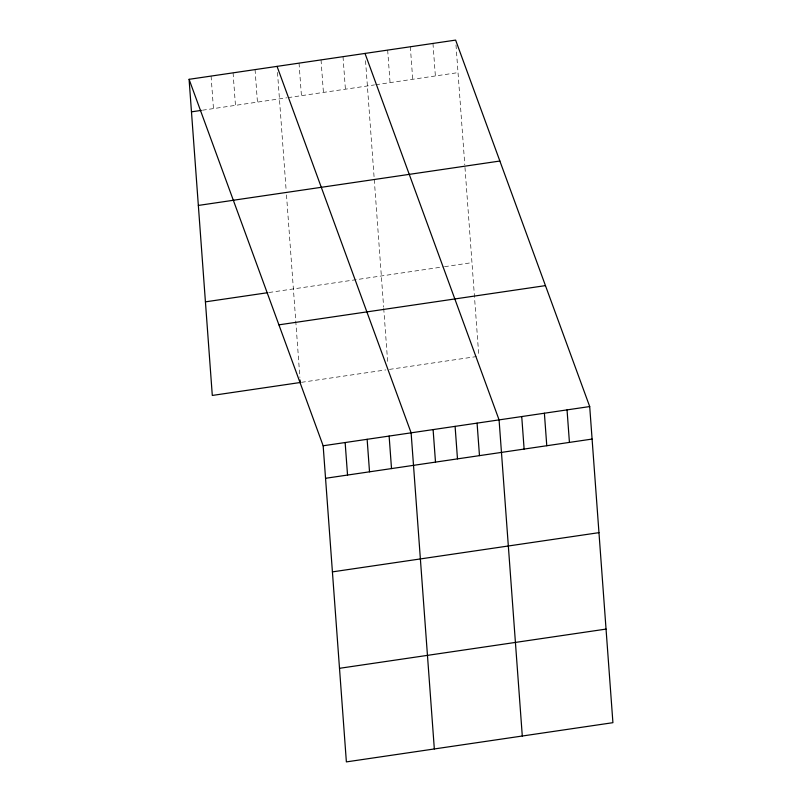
<?xml version="1.0" encoding="UTF-8"?>
<svg xmlns="http://www.w3.org/2000/svg" width="802" height="802" viewBox="0 0 802 802"><rect width="100%" height="100%" fill="white"/><g stroke="black" fill="none" stroke-linecap="round" stroke-linejoin="round"><path stroke-width="0.6" stroke-dasharray="4.01 3.01" d="M202.465 110.215L286.765 97.814M287.988 97.633L374.544 84.902M375.737 84.721L458.022 72.621M268.951 292.509L443.356 266.845M444.549 266.675L471.977 262.635M301.482 382.323L385.782 369.922M389.411 369.391L476.458 356.579M455.987 44.922L464.799 164.961M464.98 167.417L478.844 356.228M432.97 43.438L435.366 75.949M410.323 46.767L412.709 79.288M387.667 50.105L390.053 82.616M365.532 60.661L374.083 177.052M374.263 179.548L383.637 307.166M383.727 308.419L387.767 363.326M343.015 56.671L345.401 89.192M321.031 59.909L323.417 92.42M299.036 63.137L301.422 95.659M277.492 72.401L286.124 189.994M286.484 194.896L299.898 377.511M255.056 69.614L257.442 102.135M233.071 72.852L235.457 105.363M211.076 76.08L213.462 108.601"/><path stroke-width="1.2" d="M189.082 79.318L455.626 40.1L589.701 406.554L612.918 722.682L346.374 761.9L323.156 445.772L189.082 79.318L212.299 395.446L300.259 382.504L300.078 380.008M191.477 111.839L201.252 110.395M233.332 200.249L499.877 161.032M198.345 205.432L233.773 200.219M205.432 301.853L267.738 292.69M278.916 324.84L545.46 285.622M323.156 445.772L589.701 406.554M325.542 478.293L592.087 439.065M332.419 571.876L598.964 532.658M339.497 668.307L606.041 629.089M365.01 53.433L499.075 419.887L522.292 736.015M277.051 66.376L411.115 432.829L434.333 748.958M567.044 409.882L569.43 442.403M544.388 413.22L546.774 445.732M521.731 416.549L524.117 449.07M477.08 423.125L479.476 455.636M455.095 426.353L457.481 458.874M433.1 429.591L435.496 462.112M389.12 436.067L391.516 468.579M367.136 439.295L369.522 471.817M345.141 442.534L347.537 475.055"/></g></svg>
